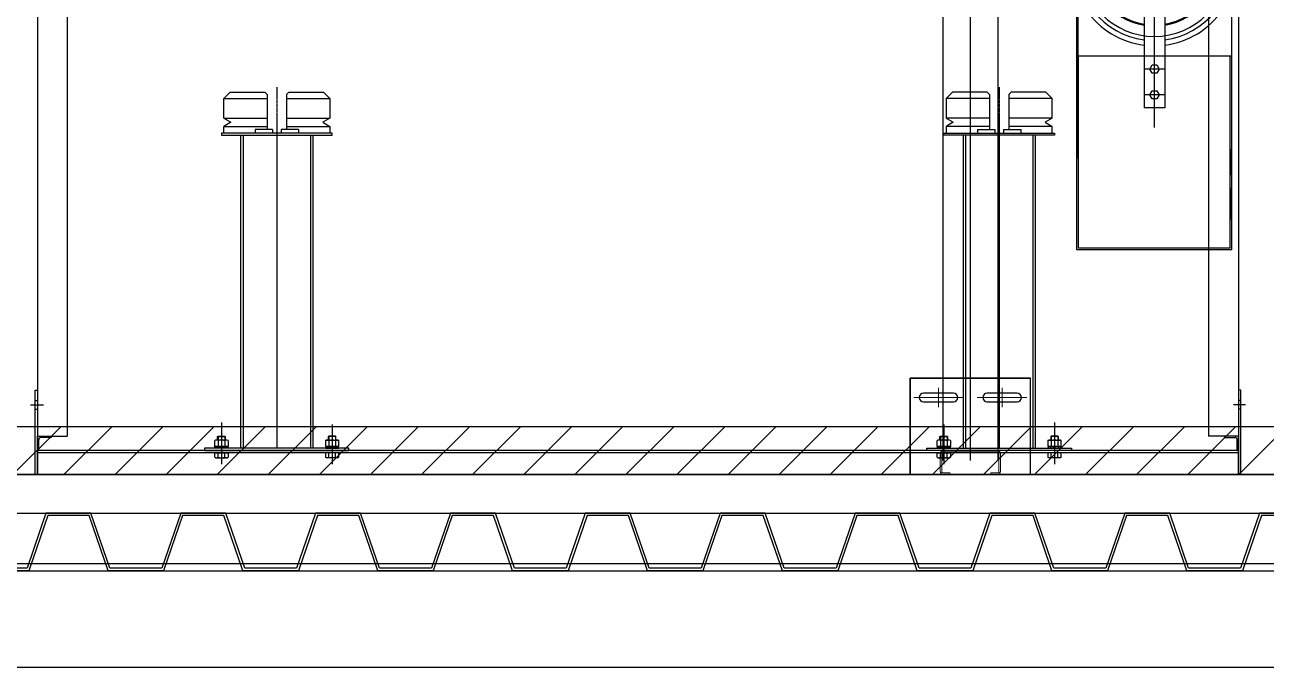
# Model space of a CAD drawing. Header units: millimetres. Extents: x 2370 to 266135, y -585395 to 33485.
# Drawn here: x 66742 to 69320, y -7224 to -5890 of the extents above; entities that cross this region are included whole.
import ezdxf
from ezdxf.lldxf.tags import DXFTag

# ---------------------------------------------------------------- set-up
doc = ezdxf.new("R2010")
doc.units = ezdxf.units.MM
for name, pattern in [('CENTERX2', [4, 2.5, -0.5, 0.5, -0.5]), ('HID', [1.5, 1, -0.5]), ('HIDD', [0.375, 0.25, -0.125])]:
    doc.linetypes.add(name, pattern=pattern)
for name, color, linetype in [('1', 1, 'CENTER2'), ('7FIN', 5, 'Continuous'), ('A-ST-CONC', 2, 'Continuous'), ('FIN-4', 4, 'Continuous'), ('HID', 7, 'HID'), ('x-sec$0$X_단면도(창고동)$0$ELE-2', 4, 'Continuous'), ('주단면도-1$0$A-ST-CONC', 2, 'Continuous')]:
    doc.layers.add(name, color=color, linetype=linetype)
doc.layers.add('PANEL', color=4, linetype='Continuous', lineweight=13)
doc.layers.add('중심선', color=6, linetype='CENTER2', lineweight=9)
tags = doc.linetypes.add('CENTER', pattern=[2, 1.25, -0.25, 0.25, -0.25]).pattern_tags.tags
tags[10:11] = [DXFTag(74, 4), DXFTag(75, 0), DXFTag(340, '0'), DXFTag(46, 1.0), DXFTag(50, 0.0), DXFTag(44, 0.0), DXFTag(45, 0.0)]
tags[8:9] = [DXFTag(74, 4), DXFTag(75, 0), DXFTag(340, '0'), DXFTag(46, 1.0), DXFTag(50, 0.0), DXFTag(44, 0.0), DXFTag(45, 0.0)]
tags[6:7] = [DXFTag(74, 4), DXFTag(75, 0), DXFTag(340, '0'), DXFTag(46, 1.0), DXFTag(50, 0.0), DXFTag(44, 0.0), DXFTag(45, 0.0)]
tags[4:5] = [DXFTag(74, 4), DXFTag(75, 0), DXFTag(340, '0'), DXFTag(46, 1.0), DXFTag(50, 0.0), DXFTag(44, 0.0), DXFTag(45, 0.0)]
tags = doc.linetypes.add('CENTER2', pattern=[1.125, 0.75, -0.125, 0.125, -0.125]).pattern_tags.tags
tags[10:11] = [DXFTag(74, 4), DXFTag(75, 0), DXFTag(340, '0'), DXFTag(46, 1.0), DXFTag(50, 0.0), DXFTag(44, 0.0), DXFTag(45, 0.0)]
tags[8:9] = [DXFTag(74, 4), DXFTag(75, 0), DXFTag(340, '0'), DXFTag(46, 1.0), DXFTag(50, 0.0), DXFTag(44, 0.0), DXFTag(45, 0.0)]
tags[6:7] = [DXFTag(74, 4), DXFTag(75, 0), DXFTag(340, '0'), DXFTag(46, 1.0), DXFTag(50, 0.0), DXFTag(44, 0.0), DXFTag(45, 0.0)]
tags[4:5] = [DXFTag(74, 4), DXFTag(75, 0), DXFTag(340, '0'), DXFTag(46, 1.0), DXFTag(50, 0.0), DXFTag(44, 0.0), DXFTag(45, 0.0)]
tags = doc.linetypes.add('HIDDEN', pattern=[0.375, 0.25, -0.125]).pattern_tags.tags
tags[6:7] = [DXFTag(74, 4), DXFTag(75, 0), DXFTag(340, '0'), DXFTag(46, 1.0), DXFTag(50, 0.0), DXFTag(44, 0.0), DXFTag(45, 0.0)]
tags[4:5] = [DXFTag(74, 4), DXFTag(75, 0), DXFTag(340, '0'), DXFTag(46, 1.0), DXFTag(50, 0.0), DXFTag(44, 0.0), DXFTag(45, 0.0)]
tags = doc.linetypes.add('HIDDEN2', pattern=[0.1875, 0.125, -0.0625]).pattern_tags.tags
tags[6:7] = [DXFTag(74, 4), DXFTag(75, 0), DXFTag(340, '0'), DXFTag(46, 1.0), DXFTag(50, 0.0), DXFTag(44, 0.0), DXFTag(45, 0.0)]
tags[4:5] = [DXFTag(74, 4), DXFTag(75, 0), DXFTag(340, '0'), DXFTag(46, 1.0), DXFTag(50, 0.0), DXFTag(44, 0.0), DXFTag(45, 0.0)]

# ---------------------------------------------------------------- blocks, each defined once
blk = doc.blocks.new('C형강 125x50')
at = {"layer": 'PANEL', "color": 0, "linetype": 'Continuous', "ltscale": 8}
blk.add_lwpolyline([(43.6, -59.3, 0.414214), (46.8, -56.1), (46.8, -42.5), (50, -42.5), (50, -56.1, -0.414214), (43.6, -62.5), (6.4, -62.5, -0.414214), (0, -56.1), (0, 56.1, -0.414214), (6.4, 62.5), (43.6, 62.5, -0.414214), (50, 56.1), (50, 42.5), (46.8, 42.5), (46.8, 56.1, 0.414214), (43.6, 59.3), (6.4, 59.3, 0.414214), (3.2, 56.1), (3.2, -56.1, 0.414214), (6.4, -59.3)], format="xyb", close=True, dxfattribs=at)
blk = doc.blocks.new('SF SDF SAF SAF SA FAS')
at = {"linetype": 'Continuous', "ltscale": 0.5}
blk.add_lwpolyline([(-31, 9), (31, 9, -1), (31, -9), (-31, -9, -1)], format="xyb", close=True, dxfattribs=at)
at = {"layer": '중심선', "ltscale": 250}
for p, q in [((-51.5, 0), (51.5, 0)), ((0, 20), (0, -20))]:
    blk.add_line(p, q, dxfattribs=at)
blk = doc.blocks.new('3GGT')
at = {"linetype": 'Continuous', "ltscale": 0.5}
for p, q in [((166230.7, 98412.1), (165980.7, 98412.1)), ((166230.7, 98212.1), (166230.7, 98412.1))]:
    blk.add_line(p, q, dxfattribs=at)
blk.add_lwpolyline([(165980.7, 98412.1), (166230.7, 98412.1), (166230.7, 98212.1), (165980.7, 98212.1)], close=True, dxfattribs=at)
for p in [(166039.7, 98372.1), (166171.7, 98372.1)]:
    blk.add_blockref('SF SDF SAF SAF SA FAS', p)
at = {"color": 1, "linetype": 'HIDD', "xscale": -1, "rotation": 89.99999999999416}
blk.add_blockref('C형강 125x50', (166105.7, 98262.1), dxfattribs=at)
blk = doc.blocks.new('A$C0A44288D')
at = {"color": 1, "linetype": 'CENTER'}
for p, q in [((192.5, 254.1), (192.5, 778.1)), ((385, 595.5), (0, 595.5)), ((214, 375.3), (171, 375.3)), ((214, 321.6), (171, 321.6)), ((352.1, 154.6), (352.1, 208.6)), ((352.2, 74.7), (352.2, 128.7)), ((352.2, 62.7), (352.2, 116.7))]:
    blk.add_line(p, q, dxfattribs=at)
for p, q in [((171, 626.5), (171, 701.8)), ((214, 626.5), (214, 701.8)), ((33.9, 673.8), (33.9, 189.8)), ((33.9, 673.8), (33.9, 189.8)), ((171, 626.5), (171, 294.8)), ((214, 626.5), (214, 294.8)), ((154.9, 598.6), (89.7, 560.9)), ((230.1, 598.6), (295.3, 560.9)), ((176.4, 561.4), (111.2, 523.7)), ((208.6, 561.4), (273.8, 523.7)), ((31.4, 0), (31.4, 491.9)), ((353.6, 0), (353.6, 491.9)), ((353.6, 402.2), (31.4, 402.2)), ((214, 294.8), (171, 294.8)), ((352.1, 95.5), (352.1, 107.5)), ((353.6, 0), (31.4, 0))]:
    blk.add_line(p, q)
at = {"color": 2}
for p, q in [((34.9, 3.4), (34.9, 402.2)), ((350.2, 3.4), (350.2, 402.2)), ((350.2, 3.4), (34.9, 3.4))]:
    blk.add_line(p, q, dxfattribs=at)
for points in [[(182.8, 375.3), (187.7, 383.7), (197.3, 383.7), (202.2, 375.3), (197.3, 367), (187.7, 367)], [(182.8, 321.6), (187.7, 330), (197.3, 330), (202.2, 321.6), (197.3, 313.3), (187.7, 313.3)]]:
    blk.add_lwpolyline(points, close=True)
for radius in [18.8, 13.4, 12.4, 8.59]:
    blk.add_circle((192.5, 595.5), radius)
at = {"color": 3, "linetype": 'Continuous'}
blk.add_arc((192.5, 595.5), 161.1, 277.6623, 262.3377, dxfattribs=at)
at = {"color": 1, "linetype": 'CENTER'}
blk.add_arc((192.5, 595.5), 152.5, 0, 180, dxfattribs=at)
for centre, radius, start, end in [((192.5, 595.5), 131, 279.4353, 260.5647), ((192.5, 595.5), 128.9, 279.5941, 260.4059), ((154.9, 701.8), 16.1, 0, 109.4712), ((230.1, 701.8), 16.1, 70.5288, 180), ((138.8, 626.5), 32.2, 300, 0), ((246.2, 626.5), 32.2, 180, 240), ((192.5, 595.5), 152.5, 180, 0), ((81.6, 574.9), 16.1, 190.5288, 300), ((303.4, 574.9), 16.1, 240, 349.4712), ((192.5, 533.5), 32.2, 60, 120), ((119.2, 509.8), 16.1, 120, 229.4712), ((265.8, 509.8), 16.1, 310.5288, 60), ((42.2, 491.9), 10.7, 34.5603, 180), ((192.5, 595.5), 171.8, 214.5603, 262.8192), ((192.5, 595.5), 171.8, 277.1808, 325.4397), ((342.9, 491.9), 10.7, 0, 145.4397)]:
    blk.add_arc(centre, radius, start, end)

msp = doc.modelspace()

# ---------------------------------------------------------------- hatches: boundary and pattern name
at = {"linetype": 'Continuous', "transparency": 33554687}
h = msp.add_hatch(dxfattribs=at)
h.set_pattern_fill('ANSI31', color=3, scale=600)
h.set_pattern_definition([(45, (1375009.16, -16135466.83), (-53.0330086, 53.0330086), [])])
h.paths.add_polyline_path([(64804.6, -6723.8), (70355.1, -6723.8), (70355.1, -6823.8), (64804.6, -6823.8)])

# ---------------------------------------------------------------- linework, layer by layer
at = {"color": 5, "ltscale": 0.5}
for p, q in [((66768.1, 10134), (66768.1, -6743.8)), ((66830.1, 10134), (66830.1, -6743.8)), ((69200.1, 10140.2), (69200.1, -6743.8)), ((69262.1, 10140.2), (69262.1, -6743.8)), ((66768.1, -6743.8), (66830.1, -6743.8)), ((69262.1, -6743.8), (69200.1, -6743.8))]:
    msp.add_line(p, q, dxfattribs=at)
at = {"color": 3}
for p, q in [((68648.2, 10140.2), (68648.2, -6794.5)), ((68762.2, 10140.2), (68762.2, -6794.5))]:
    msp.add_line(p, q, dxfattribs=at)
at = {"color": 7}
for p, q in [((67168.1, -6029.8), (67155.1, -6042.8)), ((67168.1, -6029.8), (67240.1, -6029.8)), ((67240.1, -6029.8), (67245.1, -6034.8)), ((67290.1, -6029.8), (67285.1, -6034.8)), ((67290.1, -6029.8), (67362.1, -6029.8)), ((67362.1, -6029.8), (67375.1, -6042.8)), ((68668.1, -6029.8), (68655.1, -6042.8)), ((68740.1, -6029.8), (68668.1, -6029.8)), ((68740.1, -6029.8), (68745.1, -6034.8)), ((68790.1, -6029.8), (68785.1, -6034.8)), ((68862.1, -6029.8), (68790.1, -6029.8)), ((68862.1, -6029.8), (68875.1, -6042.8)), ((67155.1, -6042.8), (67245.1, -6042.8)), ((67155.1, -6083.7), (67155.1, -6042.8)), ((67245.1, -6034.8), (67245.1, -6107.3)), ((67285.1, -6034.8), (67285.1, -6107.3)), ((67285.1, -6042.8), (67375.1, -6042.8)), ((67375.1, -6042.8), (67375.1, -6083.7)), ((68745.1, -6042.8), (68655.1, -6042.8)), ((68655.1, -6042.8), (68655.1, -6083.7)), ((68745.1, -6034.8), (68745.1, -6107.3)), ((68785.1, -6034.8), (68785.1, -6107.3)), ((68875.1, -6042.8), (68785.1, -6042.8)), ((68875.1, -6083.7), (68875.1, -6042.8)), ((67155.1, -6083.7), (67245.1, -6083.7)), ((67155.1, -6083.7), (67169.4, -6091.8)), ((67169.4, -6091.8), (67155.1, -6101)), ((67155.1, -6101), (67245.1, -6101)), ((67155.1, -6114.8), (67155.1, -6101)), ((67220.1, -6107.3), (67220.1, -6114.8)), ((67256.1, -6107.3), (67220.1, -6107.3)), ((67256.1, -6107.3), (67256.1, -6114.8)), ((67274.1, -6107.3), (67274.1, -6114.8)), ((67310.1, -6107.3), (67274.1, -6107.3)), ((67285.1, -6083.7), (67375.1, -6083.7)), ((67285.1, -6101), (67375.1, -6101)), ((67310.1, -6107.3), (67310.1, -6114.8)), ((67375.1, -6083.7), (67360.7, -6091.8)), ((67360.7, -6091.8), (67375.1, -6101)), ((67375.1, -6101), (67375.1, -6114.8)), ((68745.1, -6083.7), (68655.1, -6083.7)), ((68655.1, -6083.7), (68669.4, -6091.8)), ((68669.4, -6091.8), (68655.1, -6101)), ((68745.1, -6101), (68655.1, -6101)), ((68655.1, -6101), (68655.1, -6114.8)), ((68720.1, -6107.3), (68720.1, -6114.8)), ((68720.1, -6107.3), (68756.1, -6107.3)), ((68756.1, -6107.3), (68756.1, -6114.8)), ((68774.1, -6107.3), (68774.1, -6114.8)), ((68774.1, -6107.3), (68810.1, -6107.3)), ((68875.1, -6083.7), (68785.1, -6083.7)), ((68875.1, -6101), (68785.1, -6101)), ((68810.1, -6107.3), (68810.1, -6114.8)), ((68875.1, -6083.7), (68860.7, -6091.8)), ((68860.7, -6091.8), (68875.1, -6101)), ((68875.1, -6114.8), (68875.1, -6101)), ((67256.1, -6114.8), (67155.1, -6114.8)), ((67190.1, -6119.3), (67190.1, -6769.3)), ((67265.1, -6119.3), (67265.1, -6769.3)), ((67265.1, -6119.3), (67265.1, -6769.3)), ((67340.1, -6119.3), (67340.1, -6769.3)), ((68690.1, -6119.3), (68690.1, -6769.3)), ((68765.1, -6119.3), (68765.1, -6769.3)), ((68765.1, -6119.3), (68765.1, -6769.3)), ((68774.1, -6114.8), (68875.1, -6114.8)), ((68840.1, -6119.3), (68840.1, -6769.3)), ((67265.1, -6769.3), (67190.1, -6769.3)), ((68765.1, -6769.3), (68840.1, -6769.3))]:
    msp.add_line(p, q, dxfattribs=at)
at = {"color": 1, "linetype": 'CENTERX2', "ltscale": 0.001}
for p, q in [((67265.1, -6019.1), (67265.1, -6119.3)), ((68765.1, -6019.1), (68765.1, -6119.3))]:
    msp.add_line(p, q, dxfattribs=at)
at = {"color": 7, "ltscale": 0.5}
for p, q in [((67150.1, -6114.8), (67150.1, -6119.3)), ((67265.1, -6114.8), (67150.1, -6114.8)), ((67150.1, -6119.3), (67380.1, -6119.3)), ((67380.1, -6114.8), (67265.1, -6114.8)), ((67380.1, -6119.3), (67380.1, -6114.8)), ((68650.1, -6114.8), (68765.1, -6114.8)), ((68650.1, -6119.3), (68650.1, -6114.8)), ((68880.1, -6119.3), (68650.1, -6119.3)), ((68765.1, -6114.8), (68880.1, -6114.8)), ((68880.1, -6114.8), (68880.1, -6119.3))]:
    msp.add_line(p, q, dxfattribs=at)
at = {"color": 4, "linetype": 'HIDDEN2'}
for p, q in [((67195.1, -6119.3), (67195.1, -6769.3)), ((67335.1, -6119.3), (67335.1, -6769.3)), ((68695.1, -6119.3), (68695.1, -6769.3)), ((68835.1, -6119.3), (68835.1, -6769.3)), ((69262.1, -6778.8), (66768.1, -6778.8))]:
    msp.add_line(p, q, dxfattribs=at)
at = {"color": 4, "linetype": 'HIDDEN'}
for p, q in [((66763.6, -6669.8), (66768.1, -6669.8)), ((66765.6, -6669.8), (66768.1, -6669.8)), ((69266.6, -6669.8), (69262.1, -6669.8)), ((66763.6, -6687.8), (66768.1, -6687.8)), ((66765.6, -6687.8), (66768.1, -6687.8)), ((69266.6, -6687.8), (69262.1, -6687.8))]:
    msp.add_line(p, q, dxfattribs=at)
at = {"color": 1, "linetype": 'CENTER'}
for p, q in [((66753.7, -6678.8), (66778.7, -6678.8)), ((66755.8, -6678.8), (66780.8, -6678.8)), ((69276.4, -6678.8), (69251.4, -6678.8)), ((67150.1, -6715.6), (67150.1, -6802.6)), ((67380.1, -6720), (67380.1, -6802.6)), ((68650.1, -6720), (68650.1, -6802.6)), ((68880.1, -6715.6), (68880.1, -6802.6))]:
    msp.add_line(p, q, dxfattribs=at)
for p, q in [((66768.1, -6743.8), (66798.1, -6743.8)), ((66768.1, -6773.8), (66768.1, -6743.8)), ((66770.1, -6743.8), (66798.1, -6743.8)), ((66771.1, -6771.8), (66771.1, -6750.8)), ((66796.1, -6746.8), (66775.1, -6746.8)), ((66798.1, -6743.8), (66798.1, -6744.8)), ((67138.1, -6752.3), (67136.2, -6753.4)), ((67162.1, -6752.3), (67138.1, -6752.3)), ((67163.9, -6753.4), (67162.1, -6752.3)), ((67366.2, -6753.4), (67368.1, -6752.3)), ((67368.1, -6752.3), (67392.1, -6752.3)), ((67392.1, -6752.3), (67393.9, -6753.4)), ((68638.1, -6752.3), (68636.2, -6753.4)), ((68662.1, -6752.3), (68638.1, -6752.3)), ((68663.9, -6753.4), (68662.1, -6752.3)), ((68866.2, -6753.4), (68868.1, -6752.3)), ((68868.1, -6752.3), (68892.1, -6752.3)), ((68892.1, -6752.3), (68893.9, -6753.4)), ((69232.1, -6743.8), (69232.1, -6744.8)), ((69262.1, -6743.8), (69232.1, -6743.8)), ((69234.1, -6746.8), (69255.1, -6746.8)), ((69259.1, -6771.8), (69259.1, -6750.8)), ((69262.1, -6773.8), (69262.1, -6743.8)), ((66769.1, -6773.8), (66768.1, -6773.8)), ((66768.1, -6823.8), (66768.1, -6773.8)), ((66768.1, -6823.8), (66768.1, -6773.8)), ((69262.1, -6773.8), (66768.1, -6773.8)), ((67136.2, -6765.3), (67136.2, -6753.4)), ((67163.9, -6765.3), (67136.2, -6765.3)), ((67136.8, -6769.3), (67136.8, -6765.3)), ((67136.8, -6765.3), (67163.4, -6765.3)), ((67163.4, -6769.3), (67136.8, -6769.3)), ((67142, -6765.3), (67142, -6769.3)), ((67143.1, -6753.4), (67143.1, -6765.3)), ((67147.4, -6765.3), (67151.4, -6769.3)), ((67148.7, -6765.3), (67152.7, -6769.3)), ((67157, -6753.4), (67157, -6765.3)), ((67158.2, -6765.3), (67158.2, -6769.3)), ((67163.4, -6765.3), (67163.4, -6769.3)), ((67163.9, -6753.4), (67163.9, -6765.3)), ((67366.2, -6753.4), (67366.2, -6765.3)), ((67366.2, -6765.3), (67393.9, -6765.3)), ((67366.8, -6765.3), (67366.8, -6769.3)), ((67393.4, -6765.3), (67366.8, -6765.3)), ((67366.8, -6769.3), (67393.4, -6769.3)), ((67372, -6765.3), (67372, -6769.3)), ((67373.1, -6753.4), (67373.1, -6765.3)), ((67381.4, -6765.3), (67377.4, -6769.3)), ((67382.7, -6765.3), (67378.7, -6769.3)), ((67387, -6753.4), (67387, -6765.3)), ((67388.2, -6765.3), (67388.2, -6769.3)), ((67393.4, -6769.3), (67393.4, -6765.3)), ((67393.9, -6765.3), (67393.9, -6753.4)), ((68636.2, -6765.3), (68636.2, -6753.4)), ((68663.9, -6765.3), (68636.2, -6765.3)), ((68636.8, -6769.3), (68636.8, -6765.3)), ((68636.8, -6765.3), (68663.4, -6765.3)), ((68663.4, -6769.3), (68636.8, -6769.3)), ((68642, -6765.3), (68642, -6769.3)), ((68643.1, -6753.4), (68643.1, -6765.3)), ((68647.4, -6765.3), (68651.4, -6769.3)), ((68648.7, -6765.3), (68652.7, -6769.3)), ((68657, -6753.4), (68657, -6765.3)), ((68658.2, -6765.3), (68658.2, -6769.3)), ((68663.4, -6765.3), (68663.4, -6769.3)), ((68663.9, -6753.4), (68663.9, -6765.3)), ((68866.2, -6753.4), (68866.2, -6765.3)), ((68866.2, -6765.3), (68893.9, -6765.3)), ((68866.8, -6765.3), (68866.8, -6769.3)), ((68893.4, -6765.3), (68866.8, -6765.3)), ((68866.8, -6769.3), (68893.4, -6769.3)), ((68872, -6765.3), (68872, -6769.3)), ((68873.1, -6753.4), (68873.1, -6765.3)), ((68881.4, -6765.3), (68877.4, -6769.3)), ((68882.7, -6765.3), (68878.7, -6769.3)), ((68887, -6753.4), (68887, -6765.3)), ((68888.2, -6765.3), (68888.2, -6769.3)), ((68893.4, -6769.3), (68893.4, -6765.3)), ((68893.9, -6765.3), (68893.9, -6753.4)), ((69261.1, -6773.8), (69262.1, -6773.8)), ((69262.1, -6823.8), (69262.1, -6773.8))]:
    msp.add_line(p, q)
at = {"color": 4, "ltscale": 8}
for p, q in [((67142.1, -6744.9), (67143.2, -6743.8)), ((67142.1, -6744.9), (67158.1, -6744.9)), ((67142.1, -6752.3), (67142.1, -6744.9)), ((67143.2, -6743.8), (67143.2, -6752.3)), ((67143.2, -6743.8), (67157, -6743.8)), ((67157, -6743.8), (67157, -6752.3)), ((67157, -6743.8), (67158.1, -6744.9)), ((67158.1, -6744.9), (67158.1, -6752.3)), ((67373.2, -6743.8), (67372.1, -6744.9)), ((67372.1, -6744.9), (67372.1, -6752.3)), ((67388.1, -6744.9), (67372.1, -6744.9)), ((67373.2, -6743.8), (67373.2, -6752.3)), ((67387, -6743.8), (67373.2, -6743.8)), ((67387, -6743.8), (67387, -6752.3)), ((67388.1, -6744.9), (67387, -6743.8)), ((67388.1, -6752.3), (67388.1, -6744.9)), ((68642.1, -6744.9), (68643.2, -6743.8)), ((68642.1, -6744.9), (68658.1, -6744.9)), ((68642.1, -6752.3), (68642.1, -6744.9)), ((68643.2, -6743.8), (68643.2, -6752.3)), ((68643.2, -6743.8), (68657, -6743.8)), ((68657, -6743.8), (68657, -6752.3)), ((68657, -6743.8), (68658.1, -6744.9)), ((68658.1, -6744.9), (68658.1, -6752.3)), ((68873.2, -6743.8), (68872.1, -6744.9)), ((68872.1, -6744.9), (68872.1, -6752.3)), ((68888.1, -6744.9), (68872.1, -6744.9)), ((68873.2, -6743.8), (68873.2, -6752.3)), ((68887, -6743.8), (68873.2, -6743.8)), ((68887, -6743.8), (68887, -6752.3)), ((68888.1, -6744.9), (68887, -6743.8)), ((68888.1, -6752.3), (68888.1, -6744.9)), ((67136.2, -6778.8), (67163.9, -6778.8)), ((67136.2, -6787.8), (67136.2, -6778.8)), ((67143.1, -6787.8), (67143.1, -6778.8)), ((67157, -6787.8), (67157, -6778.8)), ((67163.9, -6778.8), (67163.9, -6787.8)), ((67366.2, -6778.8), (67366.2, -6787.8)), ((67393.9, -6778.8), (67366.2, -6778.8)), ((67373.1, -6787.8), (67373.1, -6778.8)), ((67387, -6787.8), (67387, -6778.8)), ((67393.9, -6787.8), (67393.9, -6778.8)), ((68636.2, -6778.8), (68663.9, -6778.8)), ((68636.2, -6787.8), (68636.2, -6778.8)), ((68643.1, -6787.8), (68643.1, -6778.8)), ((68657, -6787.8), (68657, -6778.8)), ((68663.9, -6778.8), (68663.9, -6787.8)), ((68866.2, -6778.8), (68866.2, -6787.8)), ((68893.9, -6778.8), (68866.2, -6778.8)), ((68873.1, -6787.8), (68873.1, -6778.8)), ((68887, -6787.8), (68887, -6778.8)), ((68893.9, -6787.8), (68893.9, -6778.8)), ((67136.2, -6787.8), (67138.1, -6788.8)), ((67138.1, -6788.8), (67162.1, -6788.8)), ((67162.1, -6788.8), (67163.9, -6787.8)), ((67368.1, -6788.8), (67366.2, -6787.8)), ((67392.1, -6788.8), (67368.1, -6788.8)), ((67393.9, -6787.8), (67392.1, -6788.8)), ((68636.2, -6787.8), (68638.1, -6788.8)), ((68638.1, -6788.8), (68662.1, -6788.8)), ((68662.1, -6788.8), (68663.9, -6787.8)), ((68868.1, -6788.8), (68866.2, -6787.8)), ((68892.1, -6788.8), (68868.1, -6788.8)), ((68893.9, -6787.8), (68892.1, -6788.8))]:
    msp.add_line(p, q, dxfattribs=at)
at = {"color": 0}
msp.add_line((66768.1, -6822.8), (69262.1, -6822.8), dxfattribs=at)
for points in [[(66768.1, -6823.8), (66763.6, -6823.8), (66763.6, -6648.8), (66768.1, -6648.8)], [(69262.1, -6823.8), (69266.6, -6823.8), (69266.6, -6648.8), (69262.1, -6648.8)], [(67415.1, -6769.3), (67115.1, -6769.3), (67115.1, -6773.8), (67415.1, -6773.8)], [(68615.1, -6769.3), (68915.1, -6769.3), (68915.1, -6773.8), (68615.1, -6773.8)]]:
    msp.add_lwpolyline(points, close=True)
at = {"color": 3, "linetype": 'Continuous', "transparency": 33554687}
msp.add_lwpolyline([(64804.6, -6723.8), (70355.1, -6723.8), (70355.1, -6823.8), (64804.6, -6823.8)], close=True, dxfattribs=at)
for centre, radius, start, end in [((66775.1, -6750.8), 4, 90, 180), ((66796.1, -6744.8), 2, 270, 0), ((67139.7, -6758.5), 6.13, 55.591, 124.409), ((67150.2, -6776.3), 24, 90.4002, 107.1986), ((67149.9, -6776.3), 24, 72.8014, 89.5998), ((67160.5, -6758.5), 6.13, 55.591, 124.409), ((67369.7, -6758.5), 6.13, 55.591, 124.409), ((67380.2, -6776.3), 24, 90.4002, 107.1986), ((67379.9, -6776.3), 24, 72.8014, 89.5998), ((67390.5, -6758.5), 6.13, 55.591, 124.409), ((68639.7, -6758.5), 6.13, 55.591, 124.409), ((68650.2, -6776.3), 24, 90.4002, 107.1986), ((68649.9, -6776.3), 24, 72.8014, 89.5998), ((68660.5, -6758.5), 6.13, 55.591, 124.409), ((68869.7, -6758.5), 6.13, 55.591, 124.409), ((68880.2, -6776.3), 24, 90.4002, 107.1986), ((68879.9, -6776.3), 24, 72.8014, 89.5998), ((68890.5, -6758.5), 6.13, 55.591, 124.409), ((69234.1, -6744.8), 2, 180, 270), ((69255.1, -6750.8), 4, 0, 90), ((66769.1, -6771.8), 2, 270, 0), ((69261.1, -6771.8), 2, 180, 270)]:
    msp.add_arc(centre, radius, start, end)
at = {"color": 4, "ltscale": 8}
for centre, radius, start, end in [((67139.7, -6782.7), 6.13, 235.591, 304.409), ((67150.1, -6764.8), 24, 253.2199, 286.7801), ((67160.5, -6782.7), 6.13, 235.591, 304.409), ((67369.7, -6782.7), 6.13, 235.591, 304.409), ((67380.1, -6764.8), 24, 253.2199, 286.7801), ((67390.5, -6782.7), 6.13, 235.591, 304.409), ((68639.7, -6782.7), 6.13, 235.591, 304.409), ((68650.1, -6764.8), 24, 253.2199, 286.7801), ((68660.5, -6782.7), 6.13, 235.591, 304.409), ((68869.7, -6782.7), 6.13, 235.591, 304.409), ((68880.1, -6764.8), 24, 253.2199, 286.7801), ((68890.5, -6782.7), 6.13, 235.591, 304.409)]:
    msp.add_arc(centre, radius, start, end, dxfattribs=at)
at = {"layer": '1'}
msp.add_line((68705.2, 10140.2), (68705.2, -6794.5), dxfattribs=at)
at = {"layer": '7FIN'}
for points in [[(69399.2, -6903.8), (69305.8, -6903.8), (69266.3, -7018.5), (69158.5, -7018.5), (69119.2, -6903.8), (69025.8, -6903.8), (68986.3, -7018.5), (68878.6, -7018.5), (68839.2, -6903.8), (68745.8, -6903.8), (68706.4, -7018.5), (68598.7, -7018.5), (68559.2, -6903.8), (68465.8, -6903.8), (68426.5, -7018.5), (68318.7, -7018.5), (68279.2, -6903.8), (68185.8, -6903.8), (68146.3, -7018.5), (68038.5, -7018.5), (67999.2, -6903.8), (67905.8, -6903.8), (67866.3, -7018.5), (67758.6, -7018.5), (67719.2, -6903.8), (67625.8, -6903.8), (67586.4, -7018.5), (67478.7, -7018.5), (67439.2, -6903.8), (67345.8, -6903.8), (67306.3, -7018.5), (67198.6, -7018.5), (67159.2, -6903.8), (67065.8, -6903.8), (67026.4, -7018.5), (66918.7, -7018.5), (66879.2, -6903.8), (66785.8, -6903.8), (66746.5, -7018.5), (66638.7, -7018.5)], [(69395.4, -6909.1), (69309.6, -6909.1), (69270.2, -7023.8), (69154.7, -7023.8), (69115.4, -6909.1), (69029.6, -6909.1), (68990.2, -7023.8), (68874.8, -7023.8), (68835.4, -6909.1), (68749.6, -6909.1), (68710.2, -7023.8), (68594.9, -7023.8), (68555.4, -6909.1), (68469.6, -6909.1), (68430.3, -7023.8), (68314.9, -7023.8), (68275.4, -6909.1), (68189.6, -6909.1), (68150.1, -7023.8), (68034.7, -7023.8), (67995.4, -6909.1), (67909.6, -6909.1), (67870.1, -7023.8), (67754.8, -7023.8), (67715.4, -6909.1), (67629.6, -6909.1), (67590.2, -7023.8), (67474.9, -7023.8), (67435.4, -6909.1), (67349.6, -6909.1), (67310.1, -7023.8), (67194.8, -7023.8), (67155.4, -6909.1), (67069.6, -6909.1), (67030.2, -7023.8), (66914.9, -7023.8), (66875.4, -6909.1), (66789.6, -6909.1), (66750.3, -7023.8), (66634.9, -7023.8)]]:
    msp.add_lwpolyline(points, dxfattribs=at)
at = {"layer": 'A-ST-CONC'}
msp.add_line((64804.6, -7023.8), (67604.6, -7023.8), dxfattribs=at)
at = {"layer": 'FIN-4'}
for p, q in [((64804.6, -6823.8), (70554.6, -6823.8)), ((64804.6, -6903.8), (70554.6, -6903.8))]:
    msp.add_line(p, q, dxfattribs=at)
at = {"layer": 'HID', "color": 8}
msp.add_line((66654.6, -7008.8), (70539.6, -7008.8), dxfattribs=at)
at = {"layer": 'x-sec$0$X_단면도(창고동)$0$ELE-2', "ltscale": 10}
msp.add_line((64804.6, -6723.8), (70355.1, -6723.8), dxfattribs=at)
at = {"layer": '주단면도-1$0$A-ST-CONC'}
for p, q in [((64804.6, -7023.8), (70554.6, -7023.8)), ((64804.6, -7223.8), (70554.6, -7223.8))]:
    msp.add_line(p, q, dxfattribs=at)

# ---------------------------------------------------------------- block references
at = {"ltscale": 0.5}
msp.add_blockref('A$C0A44288D', (68894.9, -6357.1), dxfattribs=at)
at = {"xscale": -1}
msp.add_blockref('3GGT', (234810.9, -105035.9), dxfattribs=at)

doc.saveas('drawing.dxf')
